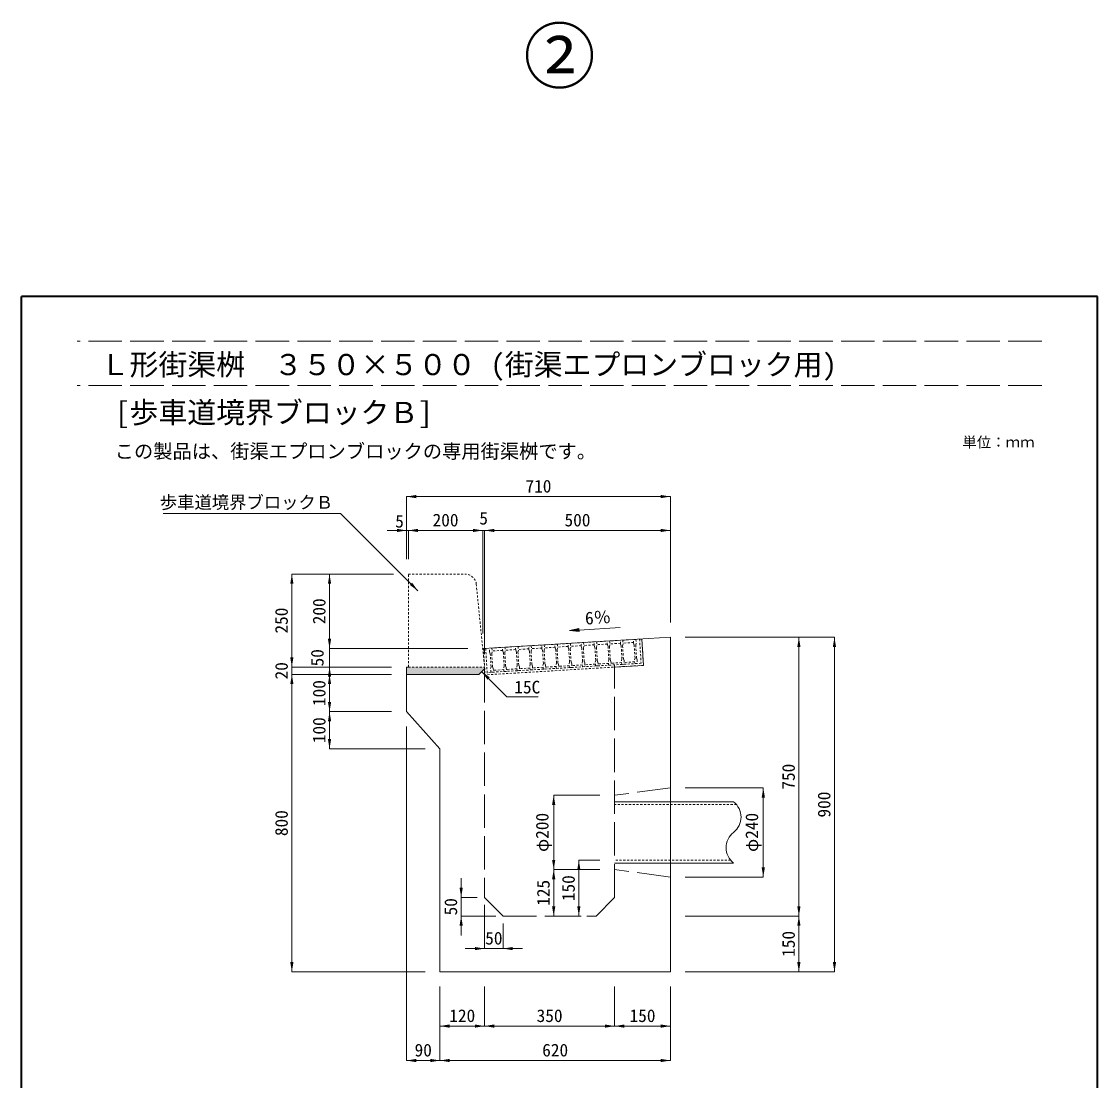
# Model space of a CAD drawing. Units: millimetres at full size, sheet at 1:15; some dimension numbers follow another scale. Extents: x -4181 to 10399, y -2172 to 2767.
# Drawn here: x -286 to 2609, y -82 to 2767 of the extents above; entities that cross this region are included whole.
import ezdxf
from ezdxf.enums import TextEntityAlignment as Align

# ---------------------------------------------------------------- set-up
doc = ezdxf.new("R2010")
doc.units = ezdxf.units.MM
doc.header["$LTSCALE"] = 15
doc.linetypes.add('DASHED', pattern=[7.5, 6, -1.5])
doc.linetypes.add('USER1', pattern=[0.675, 0.375, -0.3])
for name, color, linetype, lineweight in [('0_2', 7, 'Continuous', 9), ('受枠', 3, 'USER1', 9), ('境界ブロック', 7, 'USER1', 9), ('寸法線', 7, 'Continuous', 9), ('枠', 7, 'Continuous', 5), ('補助線', 8, 'Continuous', 20), ('集水桝', 1, 'Continuous', 13), ('ｸﾞﾚｰﾁﾝｸﾞ', 7, 'Continuous', 9)]:
    doc.layers.add(name, color=color, linetype=linetype, lineweight=lineweight)
doc.layers.add('ﾊｯﾁﾝｸﾞ', color=7, linetype='Continuous')
doc.styles.add('ＭＳ ゴシック', font='')
doc.styles.get('ＭＳ ゴシック').set_extended_font_data('MS Gothic')

# ---------------------------------------------------------------- blocks, each defined once
blk = doc.blocks.new('filled_arrow')
at = {"color": 0, "linetype": 'Continuous', "lineweight": -2}
blk.add_solid([(7.5, 1.25), (0, 0), (7.5, -1.25)], dxfattribs=at)

msp = doc.modelspace()

# ---------------------------------------------------------------- hatches: boundary and pattern name
at = {"layer": '寸法線'}
msp.add_hatch(color=256, dxfattribs=at).paths.add_polyline_path([(1214.46, 1125.76), (1188.25, 1128.51), (1213.93, 1134.41)])
at = {"layer": 'ﾊｯﾁﾝｸﾞ'}
msp.add_hatch(color=256, dxfattribs=at).paths.add_polyline_path([(750.04, 1030.4), (750.04, 1010.4), (945.04, 1010.4), (960.04, 1025.4), (960.04, 1030.4)])

# ---------------------------------------------------------------- linework, layer by layer
at = {"layer": '0_2'}
for p, q in [((807.04, 1397.98), (698.04, 1397.98)), ((750.04, 1320.4), (750.04, 1397.98)), ((955.04, 1397.98), (755.04, 1397.98)), ((755.04, 1320.4), (755.04, 1397.98)), ((755.04, 1320.4), (755.04, 1397.98)), ((1012.04, 1397.98), (903.04, 1397.98)), ((955.04, 1120.4), (955.04, 1397.98)), ((955.04, 1120.4), (955.04, 1397.98)), ((960.04, 1397.98), (1460.04, 1397.98)), ((960.04, 1065.4), (960.04, 1397.98)), ((960.04, 1065.4), (960.04, 1397.98)), ((1460.04, 1150.4), (1460.04, 1397.98)), ((441.52, 1030.4), (441.52, 1280.4)), ((715.04, 1280.4), (441.52, 1280.4)), ((542.94, 1080.4), (542.94, 1280.4)), ((715.04, 1280.4), (542.94, 1280.4)), ((542.94, 978.4), (542.94, 1132.4)), ((915.04, 1080.4), (542.94, 1080.4)), ((915.04, 1080.4), (542.94, 1080.4)), ((710.04, 1030.4), (441.52, 1030.4)), ((710.04, 1030.4), (542.94, 1030.4)), ((750.04, 1010.4), (750.04, 1030.4)), ((750.04, 1030.4), (755.04, 1030.4))]:
    msp.add_line(p, q, dxfattribs=at)
at = {"layer": '受枠'}
for p, q in [((1377.3, 1105.44), (1383.29, 1105.8)), ((1377.3, 1105.44), (1381.19, 1040.55)), ((1383.29, 1105.8), (1387.54, 1034.92)), ((957.05, 1080.22), (963.04, 1080.58)), ((957.05, 1080.22), (961.3, 1009.35)), ((963.04, 1080.58), (967.29, 1009.71)), ((1387.54, 1034.92), (961.3, 1009.35)), ((1381.19, 1040.55), (966.93, 1015.7)), ((1309.68, 1036.26), (1310.04, 1030.27))]:
    msp.add_line(p, q, dxfattribs=at)
at = {"layer": '境界ブロック'}
for p, q in [((755.04, 1030.4), (755.04, 1280.4)), ((755.04, 1280.4), (907.89, 1280.4)), ((937.74, 1253.39), (960.04, 1030.4)), ((755.04, 1030.4), (960.04, 1030.4))]:
    msp.add_line(p, q, dxfattribs=at)
msp.add_arc((907.89, 1250.4), 30, 5.71059, 90, dxfattribs=at)
at = {"layer": '寸法線'}
for p, q in [((750.04, 1489.14), (1460.04, 1489.14)), ((750.04, 1320.4), (750.04, 1489.14)), ((1460.04, 1150.4), (1460.04, 1489.14)), ((1214.2, 1130.09), (1324.99, 1136.84)), ((1500.04, 1110.4), (1805.74, 1110.4)), ((1500.04, 1110.4), (1901.47, 1110.4)), ((1805.74, 360.4), (1805.74, 1110.4)), ((1901.47, 1110.4), (1901.47, 210.4)), ((441.52, 958.4), (441.52, 1082.4)), ((710.04, 1030.4), (441.52, 1030.4)), ((441.52, 1010.4), (441.52, 210.4)), ((710.04, 1010.4), (441.52, 1010.4)), ((710.04, 1010.4), (441.52, 1010.4)), ((542.94, 910.4), (542.94, 1010.4)), ((710.04, 1010.4), (542.94, 1010.4)), ((710.04, 910.4), (542.94, 910.4)), ((542.94, 910.4), (542.94, 810.4)), ((710.04, 910.4), (542.94, 910.4)), ((750.04, 870.4), (750.04, -28.33)), ((800.04, 810.4), (542.94, 810.4)), ((1500.04, 705.4), (1710.01, 705.4)), ((1710.01, 705.4), (1710.01, 465.4)), ((1146.03, 485.4), (1146.03, 685.4)), ((1270.04, 685.4), (1146.03, 685.4)), ((1270.04, 485.4), (1146.03, 485.4)), ((1146.03, 485.4), (1146.03, 360.4)), ((1270.04, 485.4), (1146.03, 485.4)), ((1500.04, 465.4), (1710.01, 465.4)), ((897.07, 308.4), (897.07, 462.4)), ((940.04, 410.4), (897.07, 410.4)), ((960.04, 390.4), (960.04, 272.89)), ((990.04, 360.4), (897.07, 360.4)), ((1220.04, 360.4), (1146.03, 360.4)), ((1500.04, 360.4), (1805.74, 360.4)), ((1500.04, 360.4), (1805.74, 360.4)), ((1805.74, 210.4), (1805.74, 360.4)), ((1010.04, 340.4), (1010.04, 272.89)), ((1062.04, 272.89), (908.04, 272.89)), ((800.04, 210.4), (441.52, 210.4)), ((1500.04, 210.4), (1805.74, 210.4)), ((1500.04, 210.4), (1901.47, 210.4)), ((840.04, 170.4), (840.04, 64.3)), ((840.04, 170.4), (840.04, -28.33)), ((840.04, 170.4), (840.04, -28.33)), ((960.04, 170.4), (960.04, 64.3)), ((960.04, 170.4), (960.04, 64.3)), ((1310.04, 170.4), (1310.04, 64.3)), ((1310.04, 170.4), (1310.04, 64.3)), ((1460.04, 170.4), (1460.04, 64.3)), ((1460.04, 170.4), (1460.04, -28.33)), ((840.04, 64.3), (960.04, 64.3)), ((960.04, 64.3), (1310.04, 64.3)), ((1310.04, 64.3), (1460.04, 64.3)), ((840.04, -28.33), (750.04, -28.33)), ((1460.04, -28.33), (840.04, -28.33))]:
    msp.add_line(p, q, dxfattribs=at)
for points in [[(780.54, 1235.83), (572.55, 1443.81), (95.52, 1443.81)], [(952.54, 1017.9), (1020.09, 950.35), (1104.23, 950.35)]]:
    msp.add_lwpolyline(points, dxfattribs=at)
at = {"layer": '寸法線', "lineweight": 13}
msp.add_lwpolyline([(1214.46, 1125.76), (1188.25, 1128.51), (1213.93, 1134.41)], close=True, dxfattribs=at)
at = {"layer": '枠', "lineweight": 40}
for p, q in [((2609.16, 2027.68), (-285.84, 2027.68)), ((-285.84, -2172.32), (-285.84, 2027.68)), ((2609.16, -2172.32), (2609.16, 2027.68))]:
    msp.add_line(p, q, dxfattribs=at)
at = {"layer": '枠', "linetype": 'DASHED', "lineweight": 13}
for p, q in [((2459.16, 1907.68), (-135.84, 1907.68)), ((2459.16, 1787.68), (-135.84, 1787.68))]:
    msp.add_line(p, q, dxfattribs=at)
at = {"layer": '補助線'}
for p, q in [((1630.04, 667.9), (1310.04, 667.9)), ((1630.04, 502.9), (1310.04, 502.9))]:
    msp.add_line(p, q, dxfattribs=at)
at = {"layer": '補助線', "linetype": 'USER1'}
for p, q in [((1637.77, 660.4), (1310.04, 660.4)), ((1622.31, 510.4), (1310.04, 510.4))]:
    msp.add_line(p, q, dxfattribs=at)
at = {"layer": '補助線', "lineweight": 9}
for p, q in [((1213.63, 360.4), (1213.63, 510.4)), ((1270.04, 510.4), (1213.63, 510.4)), ((1220.04, 360.4), (1213.63, 360.4))]:
    msp.add_line(p, q, dxfattribs=at)
at = {"layer": '補助線'}
for centre, start, end in [((1597.5, 626.65), 308.26729, 51.73271), ((1662.58, 544.15), 128.26729, 231.73271)]:
    msp.add_arc(centre, 52.54, start, end, dxfattribs=at)
at = {"layer": '集水桝', "lineweight": 20}
for p, q in [((1460.04, 1110.4), (957.05, 1080.22)), ((1387.54, 1034.92), (1383.29, 1105.8)), ((1460.04, 210.4), (1460.04, 1110.4)), ((945.04, 1010.4), (960.04, 1025.4)), ((1310.04, 1030.27), (1387.54, 1034.92)), ((750.04, 1010.4), (945.04, 1010.4)), ((750.04, 1010.4), (750.04, 910.4)), ((840.04, 810.4), (750.04, 910.4)), ((840.04, 810.4), (840.04, 210.4)), ((840.04, 210.4), (1460.04, 210.4))]:
    msp.add_line(p, q, dxfattribs=at)
at = {"layer": '集水桝', "linetype": 'DASHED'}
for p, q in [((960.04, 1025.4), (960.04, 410.4)), ((1310.04, 410.4), (1310.04, 1030.27)), ((1460.04, 705.4), (1310.04, 685.4)), ((1460.04, 465.4), (1310.04, 485.4)), ((960.04, 410.4), (1010.04, 360.4)), ((1260.04, 360.4), (1310.04, 410.4)), ((1010.04, 360.4), (1260.04, 360.4))]:
    msp.add_line(p, q, dxfattribs=at)
at = {"layer": 'ｸﾞﾚｰﾁﾝｸﾞ', "linetype": 'USER1'}
for p, q in [((1367.31, 1104.84), (973.02, 1081.18)), ((1290.51, 1090.21), (1289.91, 1100.19)), ((1296.89, 1100.61), (1297.49, 1090.63)), ((1325.72, 1092.32), (1325.12, 1102.3)), ((1332.1, 1102.72), (1332.7, 1092.74)), ((1360.93, 1094.44), (1360.33, 1104.42)), ((1367.31, 1104.84), (1367.91, 1094.85)), ((973.62, 1071.2), (973.02, 1081.18)), ((975.42, 1066.3), (973.62, 1071.2)), ((980.61, 1071.62), (979.41, 1066.54)), ((980.01, 1081.6), (980.61, 1071.62)), ((1008.71, 1075.31), (980.49, 1073.61)), ((1008.83, 1073.31), (1008.23, 1083.29)), ((1010.63, 1068.41), (1008.83, 1073.31)), ((1015.82, 1073.73), (1014.62, 1068.65)), ((1015.22, 1083.71), (1015.82, 1073.73)), ((1043.92, 1077.42), (1015.7, 1075.73)), ((1044.04, 1075.42), (1043.44, 1085.4)), ((1045.84, 1070.52), (1044.04, 1075.42)), ((1051.03, 1075.84), (1049.83, 1070.76)), ((1050.43, 1085.82), (1051.03, 1075.84)), ((1079.13, 1079.53), (1050.91, 1077.84)), ((1079.25, 1077.53), (1078.65, 1087.52)), ((1081.05, 1072.63), (1079.25, 1077.53)), ((1083.14, 1037.7), (1081.05, 1072.63)), ((1086.24, 1077.95), (1085.04, 1072.87)), ((1085.04, 1072.87), (1087.14, 1037.94)), ((1085.64, 1087.94), (1086.24, 1077.95)), ((1114.34, 1081.64), (1086.12, 1079.95)), ((1114.46, 1079.65), (1113.86, 1089.63)), ((1116.26, 1074.75), (1114.46, 1079.65)), ((1118.35, 1039.81), (1116.26, 1074.75)), ((1121.45, 1080.07), (1120.25, 1074.99)), ((1120.25, 1074.99), (1122.35, 1040.05)), ((1120.85, 1090.05), (1121.45, 1080.07)), ((1149.55, 1083.76), (1121.33, 1082.06)), ((1149.67, 1081.76), (1149.07, 1091.74)), ((1151.47, 1076.86), (1149.67, 1081.76)), ((1153.56, 1041.92), (1151.47, 1076.86)), ((1156.66, 1082.18), (1155.46, 1077.1)), ((1155.46, 1077.1), (1157.55, 1042.16)), ((1156.06, 1092.16), (1156.66, 1082.18)), ((1184.76, 1085.87), (1156.54, 1084.18)), ((1184.88, 1083.87), (1184.28, 1093.85)), ((1186.67, 1078.97), (1184.88, 1083.87)), ((1188.77, 1044.03), (1186.67, 1078.97)), ((1191.87, 1084.29), (1190.67, 1079.21)), ((1190.67, 1079.21), (1192.76, 1044.27)), ((1191.27, 1094.27), (1191.87, 1084.29)), ((1219.97, 1087.98), (1191.75, 1086.29)), ((1220.09, 1085.99), (1219.49, 1095.97)), ((1221.88, 1081.08), (1220.09, 1085.99)), ((1223.98, 1046.15), (1221.88, 1081.08)), ((1227.08, 1086.4), (1225.88, 1081.32)), ((1225.88, 1081.32), (1227.97, 1046.39)), ((1226.48, 1096.39), (1227.08, 1086.4)), ((1255.18, 1090.09), (1226.96, 1088.4)), ((1255.3, 1088.1), (1254.7, 1098.08)), ((1257.09, 1083.2), (1255.3, 1088.1)), ((1259.19, 1048.26), (1257.09, 1083.2)), ((1262.28, 1088.52), (1261.09, 1083.44)), ((1261.09, 1083.44), (1263.18, 1048.5)), ((1261.69, 1098.5), (1262.28, 1088.52)), ((1290.39, 1092.21), (1262.16, 1090.51)), ((1292.3, 1085.31), (1290.51, 1090.21)), ((1294.4, 1050.37), (1292.3, 1085.31)), ((1297.49, 1090.63), (1296.3, 1085.55)), ((1296.3, 1085.55), (1298.39, 1050.61)), ((1325.6, 1094.32), (1297.37, 1092.63)), ((1327.51, 1087.42), (1325.72, 1092.32)), ((1329.61, 1052.48), (1327.51, 1087.42)), ((1332.7, 1092.74), (1331.51, 1087.66)), ((1331.51, 1087.66), (1333.6, 1052.72)), ((1360.81, 1096.43), (1332.58, 1094.74)), ((1362.72, 1089.53), (1360.93, 1094.44)), ((1364.82, 1054.6), (1362.72, 1089.53)), ((1367.91, 1094.85), (1366.71, 1089.77)), ((1366.71, 1089.77), (1368.81, 1054.84)), ((977.51, 1031.36), (975.42, 1066.3)), ((979.41, 1066.54), (981.51, 1031.6)), ((1012.72, 1033.47), (1010.63, 1068.41)), ((1014.62, 1068.65), (1016.72, 1033.71)), ((1047.93, 1035.58), (1045.84, 1070.52)), ((1049.83, 1070.76), (1051.93, 1035.82)), ((1187.57, 1038.95), (1188.77, 1044.03)), ((1192.76, 1044.27), (1194.56, 1039.37)), ((1222.78, 1041.07), (1223.98, 1046.15)), ((1227.97, 1046.39), (1229.77, 1041.49)), ((1257.99, 1043.18), (1259.19, 1048.26)), ((1258.59, 1033.2), (1257.99, 1043.18)), ((1263.18, 1048.5), (1264.98, 1043.6)), ((1264.98, 1043.6), (1265.58, 1033.62)), ((1293.2, 1045.29), (1294.4, 1050.37)), ((1293.8, 1035.31), (1293.2, 1045.29)), ((1298.39, 1050.61), (1300.19, 1045.71)), ((1300.19, 1045.71), (1300.79, 1035.73)), ((1328.71, 1042.41), (1300.49, 1040.72)), ((1328.41, 1047.4), (1329.61, 1052.48)), ((1329.01, 1037.42), (1328.41, 1047.4)), ((1333.6, 1052.72), (1335.4, 1047.82)), ((1335.4, 1047.82), (1336, 1037.84)), ((1363.92, 1044.53), (1335.7, 1042.83)), ((1363.62, 1049.52), (1364.82, 1054.6)), ((1364.22, 1039.53), (1363.62, 1049.52)), ((1368.81, 1054.84), (1370.61, 1049.94)), ((1370.61, 1049.94), (1371.21, 1039.95)), ((976.32, 1026.28), (977.51, 1031.36)), ((976.92, 1016.3), (976.32, 1026.28)), ((983.9, 1016.72), (976.92, 1016.3)), ((981.51, 1031.6), (983.3, 1026.7)), ((983.3, 1026.7), (983.9, 1016.72)), ((1011.83, 1023.4), (983.6, 1021.71)), ((1011.53, 1028.39), (1012.72, 1033.47)), ((1012.13, 1018.41), (1011.53, 1028.39)), ((1019.11, 1018.83), (1012.13, 1018.41)), ((1016.72, 1033.71), (1018.51, 1028.81)), ((1018.51, 1028.81), (1019.11, 1018.83)), ((1047.04, 1025.51), (1018.81, 1023.82)), ((1046.74, 1030.5), (1047.93, 1035.58)), ((1047.33, 1020.52), (1046.74, 1030.5)), ((1054.32, 1020.94), (1047.33, 1020.52)), ((1051.93, 1035.82), (1053.72, 1030.92)), ((1053.72, 1030.92), (1054.32, 1020.94)), ((1082.24, 1027.62), (1054.02, 1025.93)), ((1081.95, 1032.62), (1083.14, 1037.7)), ((1082.54, 1022.63), (1081.95, 1032.62)), ((1089.53, 1023.05), (1082.54, 1022.63)), ((1087.14, 1037.94), (1088.93, 1033.03)), ((1088.93, 1033.03), (1089.53, 1023.05)), ((1117.45, 1029.74), (1089.23, 1028.04)), ((1117.15, 1034.73), (1118.35, 1039.81)), ((1117.75, 1024.75), (1117.15, 1034.73)), ((1124.74, 1025.17), (1117.75, 1024.75)), ((1122.35, 1040.05), (1124.14, 1035.15)), ((1124.14, 1035.15), (1124.74, 1025.17)), ((1152.66, 1031.85), (1124.44, 1030.16)), ((1152.36, 1036.84), (1153.56, 1041.92)), ((1152.96, 1026.86), (1152.36, 1036.84)), ((1159.95, 1027.28), (1152.96, 1026.86)), ((1157.55, 1042.16), (1159.35, 1037.26)), ((1159.35, 1037.26), (1159.95, 1027.28)), ((1187.87, 1033.96), (1159.65, 1032.27)), ((1188.17, 1028.97), (1187.57, 1038.95)), ((1195.16, 1029.39), (1188.17, 1028.97)), ((1194.56, 1039.37), (1195.16, 1029.39)), ((1223.08, 1036.07), (1194.86, 1034.38)), ((1223.38, 1031.08), (1222.78, 1041.07)), ((1230.37, 1031.5), (1223.38, 1031.08)), ((1229.77, 1041.49), (1230.37, 1031.5)), ((1258.29, 1038.19), (1230.07, 1036.49)), ((1265.58, 1033.62), (1258.59, 1033.2)), ((1293.5, 1040.3), (1265.28, 1038.61)), ((1300.79, 1035.73), (1293.8, 1035.31)), ((1336, 1037.84), (1329.01, 1037.42)), ((1371.21, 1039.95), (1364.22, 1039.53))]:
    msp.add_line(p, q, dxfattribs=at)

# ---------------------------------------------------------------- block references
at = {"layer": '0_2', "xscale": 3.47, "yscale": 3.47}
for p, rotation in [((750.04, 1397.98), 180), ((955.04, 1397.98), 180), ((955.04, 1397.98), 180), ((1460.04, 1397.98), 180), ((441.52, 1280.4), 270), ((542.94, 1280.4), 270), ((542.94, 1080.4), 90), ((542.94, 1080.4), 90), ((441.52, 1030.4), 90), ((542.94, 1030.4), 270)]:
    msp.add_blockref('filled_arrow', p, dxfattribs=dict(at, rotation=rotation))
for p in [(755.04, 1397.98), (755.04, 1397.98), (960.04, 1397.98), (960.04, 1397.98)]:
    msp.add_blockref('filled_arrow', p, dxfattribs=at)
at = {"layer": '寸法線', "xscale": 3.47, "yscale": 3.47}
for p in [(750.04, 1489.14), (1010.04, 272.89), (840.04, 64.3), (960.04, 64.3), (1310.04, 64.3), (750.04, -28.33), (840.04, -28.33)]:
    msp.add_blockref('filled_arrow', p, dxfattribs=at)
for p, rotation in [((1460.04, 1489.14), 180), ((780.54, 1235.83), 135), ((1805.74, 1110.4), 270), ((1901.47, 1110.4), 270), ((441.52, 1030.4), 90), ((952.54, 1017.9), 315), ((441.52, 1010.4), 270), ((441.52, 1010.4), 270), ((542.94, 1010.4), 270), ((542.94, 910.4), 90), ((542.94, 910.4), 270), ((542.94, 810.4), 90), ((1710.01, 705.4), 270), ((1146.03, 685.4), 270), ((1146.03, 485.4), 90), ((1146.03, 485.4), 270), ((1710.01, 465.4), 90), ((897.07, 410.4), 90), ((1146.03, 360.4), 90), ((1805.74, 360.4), 90), ((897.07, 360.4), 270), ((1805.74, 360.4), 270), ((960.04, 272.89), 180), ((441.52, 210.4), 90), ((1805.74, 210.4), 90), ((1901.47, 210.4), 90), ((960.04, 64.3), 180), ((1310.04, 64.3), 180), ((1460.04, 64.3), 180), ((840.04, -28.33), 180), ((1460.04, -28.33), 180)]:
    msp.add_blockref('filled_arrow', p, dxfattribs=dict(at, rotation=rotation))
at = {"layer": '補助線', "lineweight": 9, "xscale": 3.47, "yscale": 3.47}
for p, rotation in [((1213.63, 510.4), 270), ((1213.63, 360.4), 90)]:
    msp.add_blockref('filled_arrow', p, dxfattribs=dict(at, rotation=rotation))

# ---------------------------------------------------------------- texts
at = {"layer": '0_2', "color": 1, "style": 'ＭＳ ゴシック'}
msp.add_text('②', height=142.4, dxfattribs=at).set_placement((1161.66, 2560.37), align=Align.BOTTOM_CENTER)
at = {"layer": '0_2', "style": 'ＭＳ ゴシック'}
for s, p in [('5', (731.31, 1422.73)), ('200', (855.04, 1425.98)), ('5', (957.54, 1430.98)), ('500', (1210.04, 1425.98))]:
    msp.add_text(s, height=34.18, dxfattribs=at).set_placement(p, align=Align.MIDDLE_CENTER)
for s, p in [('250', (413.52, 1155.4)), ('200', (514.94, 1180.4)), ('50', (509.94, 1055.4))]:
    msp.add_text(s, height=34.18, rotation=90, dxfattribs=at).set_placement(p, align=Align.MIDDLE_CENTER)
at = {"layer": '寸法線', "style": 'ＭＳ ゴシック'}
for s, p in [('710', (1105.04, 1517.14)), ('50', (985.04, 300.89)), ('120', (900.04, 92.3)), ('350', (1135.04, 92.3)), ('150', (1385.04, 92.3)), ('90', (795.04, -0.33)), ('620', (1150.04, -0.33))]:
    msp.add_text(s, height=34.18, dxfattribs=at).set_placement(p, align=Align.MIDDLE_CENTER)
msp.add_text('歩車道境界ブロックＢ', height=34.18, dxfattribs=at).set_placement((552.55, 1490.67), align=Align.TOP_RIGHT)
msp.add_text('6％', height=34.18, rotation=3.434, dxfattribs=at).set_placement((1266.79, 1136.4), align=Align.BOTTOM_CENTER)
for s, p in [('20', (413.52, 1020.4)), ('100', (514.94, 960.4)), ('100', (514.94, 860.4)), ('750', (1777.74, 735.4)), ('900', (1873.47, 660.4)), ('800', (413.52, 610.4)), ('φ200', (1115.11, 585.4)), ('φ240', (1679.09, 585.4)), ('125', (1118.03, 422.9)), ('50', (869.07, 385.4)), ('150', (1777.74, 285.4))]:
    msp.add_text(s, height=34.18, rotation=90, dxfattribs=at).set_placement(p, align=Align.MIDDLE_CENTER)
msp.add_text('15C', height=34.18, dxfattribs=at).set_placement((1040.09, 993.55), align=Align.TOP_LEFT)
at = {"layer": '枠', "style": 'ＭＳ ゴシック'}
for s, height, p in [('\u3000Ｌ形街渠桝\u3000３５０×５００ (街渠エプロンブロック用)', 56.96, (-150.46, 1844.29)), ('\u3000 [歩車道境界ブロックＢ]', 56.96, (-150.46, 1715.35)), ('\u3000この製品は、街渠エプロンブロックの専用街渠桝です。', 37.98, (-86.77, 1611.02))]:
    msp.add_text(s, height=height, dxfattribs=at).set_placement(p, align=Align.MIDDLE_LEFT)
msp.add_text('単位：ｍｍ', height=28.48, dxfattribs=at).set_placement((2342.78, 1635.53), align=Align.MIDDLE_CENTER)
at = {"layer": '補助線', "style": 'ＭＳ ゴシック'}
msp.add_text('150', height=34.18, rotation=90, dxfattribs=at).set_placement((1185.63, 435.4), align=Align.MIDDLE_CENTER)

doc.saveas('drawing.dxf')
